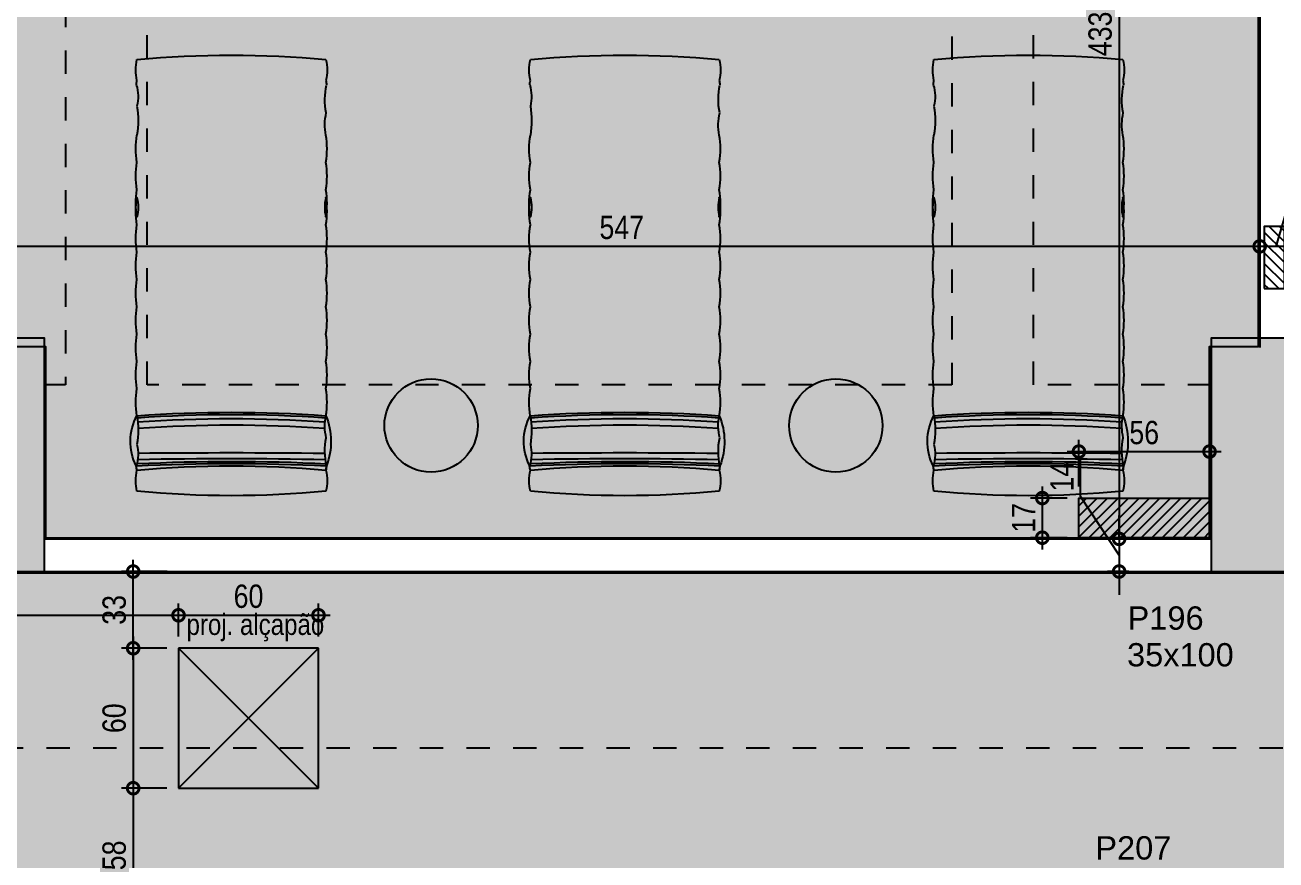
# Model space of a CAD drawing. Header units: metres. Extents: x -23 to 570, y -54 to 184.
# Drawn here: x 9.52 to 14.88, y 2.72 to 6.3 of the extents above; entities that cross this region are included whole.
import ezdxf
from ezdxf.enums import TextEntityAlignment as Align

# ---------------------------------------------------------------- set-up
doc = ezdxf.new("R2010")
doc.units = ezdxf.units.M
doc.header["$PDMODE"] = 35
for name, pattern in [('DASHEDX2', [1.5, 1, -0.5]), ('ESTILO_TQS_0004', [1.12, 0.5, -0.2, 0.01, -0.2, 0.01, -0.2]), ('PUC$0$DASHEDX2', [1.5, 1, -0.5])]:
    doc.linetypes.add(name, pattern=pattern)
for name, color, linetype in [('1', 232, 'DASHEDX2'), ('12', 232, 'Continuous'), ('205', 232, 'ESTILO_TQS_0004'), ('4', 2, 'Continuous'), ('9', 232, 'Continuous'), ('ARQ-DIM', 2, 'Continuous'), ('ARQ-TXT', 2, 'Continuous'), ('LAY', 7, 'Continuous'), ('PUC$0$06-GGBSTELAP-TIPO-BLA$0$GG-TE0001', 1, 'Continuous'), ('PUC$0$06-GGBSTELAP-TIPO-BLA$0$GG-TE0003', 7, 'Continuous'), ('PUC$0$ARQ-ALV ACAB', 4, 'Continuous'), ('PUC$0$ARQ-ALV OSSO', 5, 'Continuous'), ('PUC$0$ARQ-ENCH', 1, 'Continuous'), ('PUC$0$ARQ-PRJ', 7, 'PUC$0$DASHEDX2')]:
    doc.layers.add(name, color=color, linetype=linetype)
doc.layers.add('PUC$0$ARQ-FORRO', color=9, linetype='Continuous', lineweight=5)
doc.styles.add('Adesa', font='ARIALN.TTF')
doc.styles.get("Standard").update_dxf_attribs({"font": 'arial.ttf'})
doc.dimstyles.new('ADESA 1-0050', dxfattribs={"dimtxt": 0.1, "dimasz": 0.1, "dimexe": 0.05, "dimexo": 0.05, "dimgap": 0.03, "dimtad": 1, "dimdec": 1, "dimlfac": 100, "dimzin": 12, "dimtxsty": 'Adesa', "dimblk": 'DOTSMALL', "dimcen": 1, "dimdle": 0.05, "dimclrd": 1, "dimclre": 1, "dimclrt": 256, "dimazin": 3, "dimtm": 1e-09, "dimtfac": 1, "dimtdec": 1, "dimtmove": 1, "dimatfit": 0, "dimldrblk": 'DOTSMALL', "dimfxl": 0.8, "dimtvp": 2, "dimtolj": 1, "dimtzin": 0, "dimarcsym": 0})

# ---------------------------------------------------------------- blocks, each defined once
blk = doc.blocks.new('_DotSmall')
at = {"color": 0, "linetype": 'ByBlock', "const_width": 0.5}
blk.add_lwpolyline([(-0.0625, 0, 1), (0.0625, 0, 1)], format="xyb", close=True, dxfattribs=at)
blk = doc.blocks.new('*D415')
at = {"layer": 'ARQ-DIM', "color": 1, "lineweight": -2, "transparency": 16777216}
for p, q in [((14.2074, 8.4799), (14.2074, 4.0499)), ((14.2596, 8.4299), (14.1574, 8.4299)), ((14.4096, 4.0999), (14.1574, 4.0999))]:
    blk.add_line(p, q, dxfattribs=at)
at = {"layer": 'Defpoints', "color": 0, "transparency": 16777216}
for p in [(14.3096, 8.4299, 0), (14.2074, 4.0999), (14.4596, 4.0999, 0)]:
    blk.add_point(p, dxfattribs=at)
at = {"layer": 'ARQ-DIM', "color": 1, "lineweight": -2, "transparency": 16777216, "xscale": 0.1, "yscale": 0.1, "zscale": 0.1}
for p, rotation in [((14.2074, 8.4299), 90), ((14.2074, 4.0999), 270)]:
    blk.add_blockref('_DotSmall', p, dxfattribs=dict(at, rotation=rotation))
at = {"layer": 'ARQ-DIM', "transparency": 16777216, "insert": (14.1264, 6.2649), "char_height": 0.1, "attachment_point": 5, "rotation": 90, "style": 'Adesa'}
blk.add_mtext('\\A1;433', dxfattribs=at)
blk = doc.blocks.new('*D417')
at = {"layer": 'ARQ-DIM', "color": 1, "lineweight": -2, "transparency": 16777216}
for p, q in [((14.042, 4.2821), (14.042, 4.4516)), ((14.2074, 4.0299), (14.042, 4.2821)), ((14.2074, 4.0999), (14.2074, 4.1999)), ((14.2489, 4.0999), (14.1574, 4.0999)), ((14.2074, 4.0999), (14.2074, 3.9599)), ((14.2074, 4.0999), (14.2074, 3.9599)), ((14.2489, 3.9599), (14.1574, 3.9599)), ((14.2074, 3.9599), (14.2074, 3.8599))]:
    blk.add_line(p, q, dxfattribs=at)
at = {"layer": 'Defpoints', "color": 0, "transparency": 16777216}
for p in [(14.2989, 4.0999, 0), (14.2074, 3.9599), (14.2989, 3.9599, 0)]:
    blk.add_point(p, dxfattribs=at)
at = {"layer": 'ARQ-DIM', "color": 1, "lineweight": -2, "transparency": 16777216, "xscale": 0.1, "yscale": 0.1, "zscale": 0.1}
for p, rotation in [((14.2074, 4.0999), 270), ((14.2074, 3.9599), 90)]:
    blk.add_blockref('_DotSmall', p, dxfattribs=dict(at, rotation=rotation))
at = {"layer": 'ARQ-DIM', "transparency": 16777216, "insert": (13.9618, 4.3668), "char_height": 0.1, "attachment_point": 5, "rotation": 90, "style": 'Adesa'}
blk.add_mtext('\\A1;14', dxfattribs=at)
blk = doc.blocks.new('*D141')
at = {"layer": 'ARQ-DIM', "color": 1, "lineweight": -2, "transparency": 16777216}
for p, q in [((9.34, 4.9749), (9.34, 5.4039)), ((14.81, 5.2575), (14.81, 5.4039)), ((14.86, 5.3539), (9.29, 5.3539))]:
    blk.add_line(p, q, dxfattribs=at)
at = {"layer": 'Defpoints', "color": 0, "transparency": 16777216}
for p in [(9.34, 5.3539), (14.81, 5.2075), (9.34, 4.9249, 0)]:
    blk.add_point(p, dxfattribs=at)
at = {"layer": 'ARQ-DIM', "color": 1, "lineweight": -2, "transparency": 16777216, "xscale": 0.1, "yscale": 0.1, "zscale": 0.1, "rotation": 180}
blk.add_blockref('_DotSmall', (9.34, 5.3539), dxfattribs=at)
at = {"layer": 'ARQ-DIM', "color": 1, "lineweight": -2, "transparency": 16777216, "xscale": 0.1, "yscale": 0.1, "zscale": 0.1}
blk.add_blockref('_DotSmall', (14.81, 5.3539), dxfattribs=at)
at = {"layer": 'ARQ-DIM', "transparency": 16777216, "insert": (12.075, 5.4348), "char_height": 0.1, "attachment_point": 5, "style": 'Adesa'}
blk.add_mtext('\\A1;547', dxfattribs=at)
blk = doc.blocks.new('*D142')
at = {"layer": 'ARQ-DIM', "color": 1, "lineweight": -2, "transparency": 16777216}
for p, q in [((14.8802, 5.3539), (14.9237, 5.4991)), ((14.9237, 5.4991), (15.0932, 5.4991)), ((14.81, 5.2575), (14.81, 5.4039)), ((14.9503, 5.0112), (14.9503, 5.4039)), ((14.81, 5.3539), (14.71, 5.3539)), ((14.9503, 5.3539), (14.81, 5.3539)), ((14.9503, 5.3539), (14.81, 5.3539)), ((14.9503, 5.3539), (15.0503, 5.3539))]:
    blk.add_line(p, q, dxfattribs=at)
at = {"layer": 'Defpoints', "color": 0, "transparency": 16777216}
for p in [(14.81, 5.3539), (14.81, 5.2075), (14.9503, 4.9612, 0)]:
    blk.add_point(p, dxfattribs=at)
at = {"layer": 'ARQ-DIM', "color": 1, "lineweight": -2, "transparency": 16777216, "xscale": 0.1, "yscale": 0.1, "zscale": 0.1}
blk.add_blockref('_DotSmall', (14.81, 5.3539), dxfattribs=at)
at = {"layer": 'ARQ-DIM', "color": 1, "lineweight": -2, "transparency": 16777216, "xscale": 0.1, "yscale": 0.1, "zscale": 0.1, "rotation": 180}
blk.add_blockref('_DotSmall', (14.9503, 5.3539), dxfattribs=at)
at = {"layer": 'ARQ-DIM', "transparency": 16777216, "insert": (15.0085, 5.5793), "char_height": 0.1, "attachment_point": 5, "style": 'Adesa'}
blk.add_mtext('\\A1;14', dxfattribs=at)
blk = doc.blocks.new('ertyer')
blk.add_lwpolyline([(2313.0286, -597.3315, 0.118592), (2313.0286, -597.4215, 0.047287), (2313.8386, -597.4215, 0.118592), (2313.8386, -597.3315, 0.047287)], format="xyb", close=True)
for points in [[(2313.0286, -597.4204, 0.01541), (2313.0256, -597.441, 0.087111)], [(2313.8386, -597.4204, -0.015534), (2313.8416, -597.4412, -0.087111)], [(2313.0284, -597.6552, 0.086452), (2313.0286, -597.7714, 0.087111), (2313.0286, -597.8884, 0.087111), (2313.0286, -598.0054, 0.087111), (2313.0286, -598.1224, 0.087111), (2313.0286, -598.2394, 0.087111), (2313.0286, -598.3564, 0.087111), (2313.0286, -598.4734, 0.087111), (2313.0286, -598.5904, 0.122795), (2313.0286, -598.5074, 0.087111), (2313.0286, -598.6244, 0.087111), (2313.0286, -598.7414, 0.087111), (2313.0286, -598.8584, 0.087111)], [(2313.0284, -597.6552, 0.086452), (2313.0286, -597.7714, 0.087111), (2313.0286, -597.8884, 0.087111), (2313.0286, -598.0054, 0.087111), (2313.0286, -598.1224, 0.087111), (2313.0286, -598.2394, 0.087111), (2313.0286, -598.3564, 0.087111), (2313.0286, -598.4734, 0.087111), (2313.0286, -598.5904, 0.122795), (2313.0286, -598.5074, 0.087111), (2313.0286, -598.6244, 0.087111), (2313.0286, -598.7414, 0.087111), (2313.0286, -598.8584, 0.087111)], [(2313.8387, -597.6552, -0.086501), (2313.8386, -597.7714, -0.087111), (2313.8386, -597.8884, -0.087111), (2313.8386, -598.0054, -0.087111), (2313.8386, -598.1224, -0.087111), (2313.8386, -598.2394, -0.087111), (2313.8386, -598.3564, -0.087111), (2313.8386, -598.4734, -0.087111), (2313.8386, -598.5904, -0.122795), (2313.8386, -598.5074, -0.087111), (2313.8386, -598.6244, -0.087111), (2313.8386, -598.7414, -0.087111), (2313.8386, -598.8584, -0.087111)], [(2313.8387, -597.6552, -0.086501), (2313.8386, -597.7714, -0.087111), (2313.8386, -597.8884, -0.087111), (2313.8386, -598.0054, -0.087111), (2313.8386, -598.1224, -0.087111), (2313.8386, -598.2394, -0.087111), (2313.8386, -598.3564, -0.087111), (2313.8386, -598.4734, -0.087111), (2313.8386, -598.5904, -0.122795), (2313.8386, -598.5074, -0.087111), (2313.8386, -598.6244, -0.087111), (2313.8386, -598.7414, -0.087111), (2313.8386, -598.8584, -0.087111)]]:
    blk.add_lwpolyline(points, format="xyb")
for centre, radius, start, end in [((2313.2303, -597.5455), 0.2298, 152.8678, 208.6255), ((2313.2303, -597.5455), 0.2298, 152.8678, 208.6255), ((2313.3618, -597.48), 0.3383, 170.043, 173.3212), ((2313.4336, -588.9071), 8.5433, 267.26403, 272.73597), ((2312.8661, -597.4913), 0.1675, 345.9351, 17.579), ((2313.4336, -588.9071), 8.5523, 267.28443, 272.73597), ((2314.12, -597.5034), 0.2855, 167.3158, 191.5173), ((2314.12, -597.5034), 0.2855, 167.3158, 191.5173), ((2313.5054, -597.48), 0.3383, 6.6788, 9.957), ((2313.5677, -597.5445), 0.2928, 337.7244, 20.7823), ((2313.5677, -597.5445), 0.2928, 337.7244, 20.7823), ((2313.4326, -577.1492), 20.3228, 268.87048, 271.13914), ((2313.4319, -556.9533), 40.5437, 269.43712, 270.56907), ((2312.6566, -597.5937), 0.3771, 350.5701, 9.4299), ((2312.6566, -597.5937), 0.3771, 350.5701, 9.4299), ((2314.0589, -597.6116), 0.2246, 166.8199, 191.276), ((2314.0589, -597.6116), 0.2246, 166.8199, 191.276), ((2313.4336, -592.0018), 5.6142, 265.9027, 274.0973), ((2313.4336, -592.0018), 5.6142, 265.9027, 274.0973), ((2313.4336, -592.0018), 5.6682, 265.9027, 274.0973), ((2313.4336, -592.0018), 5.6682, 265.9027, 274.0973), ((2313.4336, -592.0018), 5.6592, 265.9027, 274.0973), ((2313.4336, -592.0018), 5.6592, 265.9027, 274.0973), ((2313.4336, -592.0018), 5.6412, 265.9027, 274.0795), ((2313.4336, -592.0018), 5.6412, 265.9027, 274.0795), ((2312.6566, -598.9202), 0.3771, 350.5701, 9.4299), ((2314.0589, -598.9023), 0.2246, 168.724, 193.1801), ((2314.12, -599.0105), 0.2855, 168.4827, 192.6842), ((2312.8661, -599.0226), 0.1675, 342.421, 14.0649), ((2313.2157, -599.1374), 0.1924, 166.4735, 193.5265), ((2313.3618, -599.0339), 0.3383, 186.6788, 189.957), ((2313.5054, -599.0339), 0.3383, 350.043, 353.3212), ((2313.6515, -599.1374), 0.1924, 346.4735, 13.5265), ((2313.4336, -594.9096), 4.2919, 264.5853, 275.4147)]:
    blk.add_arc(centre, radius, start, end)
blk = doc.blocks.new('A$C58aaa403')
at = {"layer": 'LAY'}
for centre in [(-3.5476, -3.8191, 0), (-1.8122, -3.8191, 0)]:
    blk.add_circle(centre, 0.2, dxfattribs=at)
at = {"layer": 'LAY', "xscale": -1, "rotation": 180}
for p in [(-2317.8371, -601.4323, 0), (-2316.1504, -601.4323, 0), (-2314.4201, -601.4323, 0)]:
    blk.add_blockref('ertyer', p, dxfattribs=at)
blk = doc.blocks.new('*D1285')
at = {"layer": 'ARQ-DIM', "color": 1, "lineweight": -2, "transparency": 16777216}
for p, q in [((9.9804, 3.6809), (9.9804, 2.9809)), ((10.1249, 3.6309), (9.9304, 3.6309)), ((10.1249, 3.0309), (9.9304, 3.0309))]:
    blk.add_line(p, q, dxfattribs=at)
at = {"layer": 'Defpoints', "color": 0, "transparency": 16777216}
for p in [(10.1749, 3.6309, 0), (9.9804, 3.0309), (10.1749, 3.0309, 0)]:
    blk.add_point(p, dxfattribs=at)
at = {"layer": 'ARQ-DIM', "color": 1, "lineweight": -2, "transparency": 16777216, "xscale": 0.1, "yscale": 0.1, "zscale": 0.1}
for p, rotation in [((9.9804, 3.6309), 90), ((9.9804, 3.0309), 270)]:
    blk.add_blockref('_DotSmall', p, dxfattribs=dict(at, rotation=rotation))
at = {"layer": 'ARQ-DIM', "transparency": 16777216, "insert": (9.8994, 3.3309), "char_height": 0.1, "attachment_point": 5, "rotation": 90, "style": 'Adesa'}
blk.add_mtext('\\A1;60', dxfattribs=at)
blk = doc.blocks.new('*D1286')
at = {"layer": 'ARQ-DIM', "color": 1, "lineweight": -2, "transparency": 16777216}
for p, q in [((9.9804, 3.5809), (9.9804, 4.0099)), ((10.1267, 3.9599), (9.9304, 3.9599)), ((10.1249, 3.6309), (9.9304, 3.6309))]:
    blk.add_line(p, q, dxfattribs=at)
at = {"layer": 'Defpoints', "color": 0, "transparency": 16777216}
for p in [(9.9804, 3.9599), (10.1767, 3.9599, 0), (10.1749, 3.6309, 0)]:
    blk.add_point(p, dxfattribs=at)
at = {"layer": 'ARQ-DIM', "color": 1, "lineweight": -2, "transparency": 16777216, "xscale": 0.1, "yscale": 0.1, "zscale": 0.1}
for p, rotation in [((9.9804, 3.9599), 90), ((9.9804, 3.6309), 270)]:
    blk.add_blockref('_DotSmall', p, dxfattribs=dict(at, rotation=rotation))
at = {"layer": 'ARQ-DIM', "transparency": 16777216, "insert": (9.8994, 3.7954), "char_height": 0.1, "attachment_point": 5, "rotation": 90, "style": 'Adesa'}
blk.add_mtext('\\A1;33', dxfattribs=at)
blk = doc.blocks.new('*D1287')
at = {"layer": 'ARQ-DIM', "color": 1, "lineweight": -2, "transparency": 16777216}
for p, q in [((9.9804, 3.0809), (9.9804, 2.405)), ((10.1249, 3.0309), (9.9304, 3.0309)), ((10.1249, 2.455), (9.9304, 2.455))]:
    blk.add_line(p, q, dxfattribs=at)
at = {"layer": 'Defpoints', "color": 0, "transparency": 16777216}
for p in [(10.1749, 3.0309, 0), (9.9804, 2.455), (10.1749, 2.455, 0)]:
    blk.add_point(p, dxfattribs=at)
at = {"layer": 'ARQ-DIM', "color": 1, "lineweight": -2, "transparency": 16777216, "xscale": 0.1, "yscale": 0.1, "zscale": 0.1}
for p, rotation in [((9.9804, 3.0309), 90), ((9.9804, 2.455), 270)]:
    blk.add_blockref('_DotSmall', p, dxfattribs=dict(at, rotation=rotation))
at = {"layer": 'ARQ-DIM', "transparency": 16777216, "insert": (9.8994, 2.7429), "char_height": 0.1, "attachment_point": 5, "rotation": 90, "style": 'Adesa'}
blk.add_mtext('\\A1;58', dxfattribs=at)
blk = doc.blocks.new('*D1290')
at = {"layer": 'ARQ-DIM', "color": 1, "lineweight": -2, "transparency": 16777216}
for p, q in [((5.2, 3.8699), (5.2, 3.7223)), ((10.1749, 3.6809), (10.1749, 3.8223)), ((5.15, 3.7723), (10.2249, 3.7723))]:
    blk.add_line(p, q, dxfattribs=at)
at = {"layer": 'Defpoints', "color": 0, "transparency": 16777216}
for p in [(5.2, 3.9199, 0), (10.1749, 3.7723), (10.1749, 3.6309, 0)]:
    blk.add_point(p, dxfattribs=at)
at = {"layer": 'ARQ-DIM', "color": 1, "lineweight": -2, "transparency": 16777216, "xscale": 0.1, "yscale": 0.1, "zscale": 0.1, "rotation": 180}
blk.add_blockref('_DotSmall', (5.2, 3.7723), dxfattribs=at)
at = {"layer": 'ARQ-DIM', "color": 1, "lineweight": -2, "transparency": 16777216, "xscale": 0.1, "yscale": 0.1, "zscale": 0.1}
blk.add_blockref('_DotSmall', (10.1749, 3.7723), dxfattribs=at)
at = {"layer": 'ARQ-DIM', "transparency": 16777216, "insert": (7.6875, 3.8624), "char_height": 0.1, "attachment_point": 5, "style": 'Adesa'}
blk.add_mtext('\\A1;497,5', dxfattribs=at)
blk = doc.blocks.new('*D1291')
at = {"layer": 'ARQ-DIM', "color": 1, "lineweight": -2, "transparency": 16777216}
for p, q in [((10.1749, 3.6809), (10.1749, 3.8223)), ((10.7749, 3.6809), (10.7749, 3.8223)), ((10.1249, 3.7723), (10.8249, 3.7723))]:
    blk.add_line(p, q, dxfattribs=at)
at = {"layer": 'Defpoints', "color": 0, "transparency": 16777216}
for p in [(10.7749, 3.7723), (10.1749, 3.6309, 0), (10.7749, 3.6309, 0)]:
    blk.add_point(p, dxfattribs=at)
at = {"layer": 'ARQ-DIM', "color": 1, "lineweight": -2, "transparency": 16777216, "xscale": 0.1, "yscale": 0.1, "zscale": 0.1, "rotation": 180}
blk.add_blockref('_DotSmall', (10.1749, 3.7723), dxfattribs=at)
at = {"layer": 'ARQ-DIM', "color": 1, "lineweight": -2, "transparency": 16777216, "xscale": 0.1, "yscale": 0.1, "zscale": 0.1}
blk.add_blockref('_DotSmall', (10.7749, 3.7723), dxfattribs=at)
at = {"layer": 'ARQ-DIM', "transparency": 16777216, "insert": (10.4749, 3.8533), "char_height": 0.1, "attachment_point": 5, "style": 'Adesa'}
blk.add_mtext('\\A1;60', dxfattribs=at)
blk = doc.blocks.new('PUC$0$forro area comum')
at = {"layer": 'PUC$0$ARQ-FORRO'}
h = blk.add_hatch(color=256, dxfattribs=at)
h.dxf.hatch_style = 1
h.paths.add_polyline_path([(14.805, 8.4249), (14.805, 4.9249), (14.595, 4.9249), (14.595, 4.1049), (9.605, 4.1049), (9.605, 4.9249), (9.245, 4.9249), (9.245, 4.1049), (5.555, 4.1049), (5.555, 4.5249), (5.3974, 4.5249), (5.3974, 8.7049), (5.555, 8.7049), (5.555, 9.2849), (9.245, 9.2851), (9.245, 8.4249)])
h = blk.add_hatch(color=256, dxfattribs=at)
h.dxf.hatch_style = 1
h.paths.add_polyline_path([(11.6882, 2.455), (11.6882, 2.0562), (14.5982, 2.0547), (14.5982, 2.455), (22.4606, 2.455), (22.4606, 2.0562), (25.295, 2.056), (25.295, 2.4552), (26.4562, 2.4546), (26.4563, 3.9549), (5.17, 3.9599), (5.0963, 3.9584), (3.8246, 3.96), (3.825, 9.24), (2.3202, 9.2404), (2.3201, 3.955), (-1.06, 3.955), (-1.06, 4.3049), (-0.355, 4.305), (-0.355, 4.5591), (-0.2032, 4.5606), (-0.2032, 8.4256), (-4.865, 8.4256), (-4.865, 4.9649), (-4.6551, 4.9649), (-4.655, 4.1049), (-3.945, 4.1049), (-3.945, 3.9549), (-11.1863, 3.9549), (-11.1863, 2.455), (-10.025, 2.455), (-10.025, 2.0558), (-7.1264, 2.0558), (-7.1264, 2.455)])
at = {"layer": 'PUC$0$ARQ-FORRO', "elevation": 0}
blk.add_lwpolyline([(14.805, 8.4249), (14.805, 4.9249), (14.595, 4.9249), (14.595, 4.1049), (9.605, 4.1049), (9.605, 4.9249), (9.245, 4.9249), (9.245, 4.1049), (5.555, 4.1049), (5.555, 4.5249), (5.3974, 4.5249), (5.3974, 8.7049), (5.555, 8.7049), (5.555, 9.2849), (9.245, 9.2851), (9.245, 8.4249)], close=True, dxfattribs=at)
blk.add_lwpolyline([(-7.1264, 2.455), (11.6882, 2.455), (11.6882, 2.0562), (14.5982, 2.0547), (14.5982, 2.455), (22.4606, 2.455), (22.4606, 2.0562), (25.295, 2.056), (25.295, 2.4552), (26.4562, 2.4546), (26.4563, 3.9549), (5.17, 3.9599), (5.0963, 3.9584), (3.8246, 3.96)], dxfattribs=at)
blk = doc.blocks.new('PUC$0$06-GGBSTELAP-TIPO-BLA$0$GG-CP-10-50')
at = {"layer": 'PUC$0$06-GGBSTELAP-TIPO-BLA$0$GG-TE0001'}
h = blk.add_hatch(dxfattribs=at)
h.set_pattern_fill('ANSI31', color=256, scale=0.01, angle=90, style=0)
h.set_pattern_definition([(135, (-15411.20236, 5775.561818), (-0.0224506403, -0.0224506403), [])])
h.paths.add_polyline_path([(0.133, -0.0862), (0.133, 0), (-0.133, 0), (-0.133, -0.0862)])
at = {"layer": 'PUC$0$06-GGBSTELAP-TIPO-BLA$0$GG-TE0003'}
for p, q in [((-0.133, 0.0502), (-0.1977, 0.0502)), ((-0.133, 0), (0.133, 0)), ((0.133, 0.0502), (0.1977, 0.0502))]:
    blk.add_line(p, q, dxfattribs=at)
blk.add_lwpolyline([(-0.133, -0.0862), (-0.133, 0.0502), (0.133, 0.0502), (0.133, -0.0862)], close=True, dxfattribs=at)
blk = doc.blocks.new('PUC$0$06-GGBSTELAP-TIPO-BLA$0$PONTOS AP3')
at = {"layer": 'PUC$0$06-GGBSTELAP-TIPO-BLA$0$GG-TE0003', "rotation": 180}
blk.add_blockref('PUC$0$06-GGBSTELAP-TIPO-BLA$0$GG-CP-10-50', (25.3624, 3.113, 0), dxfattribs=at)
blk = doc.blocks.new('PUC$0$A$Cba286b38')
at = {"layer": 'PUC$0$ARQ-PRJ'}
for p, q in [((9.5949, 2.5009, 0), (8.9949, 2.5009, 0)), ((8.9949, 2.5009, 0), (8.9949, 1.9009, 0)), ((9.5949, 1.9009, 0), (8.9949, 2.5009, 0)), ((8.9949, 1.9009, 0), (9.5949, 2.5009, 0)), ((9.5949, 1.9009, 0), (9.5949, 2.5009, 0)), ((8.9949, 1.9009, 0), (9.5949, 1.9009, 0))]:
    blk.add_line(p, q, dxfattribs=at)
blk = doc.blocks.new('PUC')
at = {"layer": 'PUC$0$ARQ-ENCH'}
h = blk.add_hatch(dxfattribs=at)
h.set_pattern_fill('ANSI31', color=256, scale=0.01)
h.set_pattern_definition([(45, (0, 0.040054), (-0.02245064, 0.02245064), [])])
h.paths.add_polyline_path([(14.595, 4.1049), (14.035, 4.1049), (14.035, 4.2749), (14.595, 4.2749)])
at = {"layer": 'PUC$0$ARQ-ALV ACAB', "elevation": 0}
blk.add_lwpolyline([(5.55, 4.1049), (9.245, 4.1049), (9.245, 4.9249), (9.605, 4.9249), (9.605, 4.1049), (14.595, 4.1049), (14.595, 4.9249), (14.805, 4.9249), (14.805, 8.4249), (13.9297, 8.4249), (13.9297, 8.5949), (14.575, 8.5949), (14.575, 9.4549), (16.0898, 9.4549), (16.0898, 9.2849), (14.955, 9.2849), (14.955, 4.1049)], dxfattribs=at)
at = {"layer": 'PUC$0$ARQ-ALV ACAB'}
blk.add_lwpolyline([(5.2767, 3.955), (25.731, 3.9549)], dxfattribs=at)
at = {"layer": 'PUC$0$ARQ-ALV OSSO'}
for points in [[(14.81, 8.4299), (14.81, 4.9199)], [(9.6, 4.0999), (14.6, 4.0999)], [(5.3924, 3.9599), (25.3809, 3.9599)]]:
    blk.add_lwpolyline(points, dxfattribs=at)
at = {"layer": 'PUC$0$ARQ-ENCH', "elevation": 0}
blk.add_lwpolyline([(14.595, 4.1049), (14.035, 4.1049), (14.035, 4.2749), (14.595, 4.2749)], close=True, dxfattribs=at)
at = {"xscale": -1, "rotation": 90}
blk.add_blockref('PUC$0$06-GGBSTELAP-TIPO-BLA$0$PONTOS AP3', (18.029, 30.6687, 0), dxfattribs=at)
blk.add_blockref('PUC$0$A$Cba286b38', (1.18, 1.13, 0))
at = {"layer": 'PUC$0$ARQ-FORRO'}
blk.add_blockref('PUC$0$forro area comum', (0, 0), dxfattribs=at)
blk = doc.blocks.new('*D1361')
at = {"layer": 'ARQ-DIM', "color": 1, "lineweight": -2, "transparency": 16777216}
for p, q in [((14.035, 4.3249), (14.035, 4.5241)), ((14.595, 4.3249), (14.595, 4.5241)), ((13.985, 4.4741), (14.645, 4.4741))]:
    blk.add_line(p, q, dxfattribs=at)
at = {"layer": 'Defpoints', "color": 0, "transparency": 16777216}
for p in [(14.595, 4.4741), (14.035, 4.2749, 0), (14.595, 4.2749, 0)]:
    blk.add_point(p, dxfattribs=at)
at = {"layer": 'ARQ-DIM', "color": 1, "lineweight": -2, "transparency": 16777216, "xscale": 0.1, "yscale": 0.1, "zscale": 0.1, "rotation": 180}
blk.add_blockref('_DotSmall', (14.035, 4.4741), dxfattribs=at)
at = {"layer": 'ARQ-DIM', "color": 1, "lineweight": -2, "transparency": 16777216, "xscale": 0.1, "yscale": 0.1, "zscale": 0.1}
blk.add_blockref('_DotSmall', (14.595, 4.4741), dxfattribs=at)
at = {"layer": 'ARQ-DIM', "transparency": 16777216, "insert": (14.315, 4.5551), "char_height": 0.1, "attachment_point": 5, "style": 'Adesa'}
blk.add_mtext('\\A1;56', dxfattribs=at)
blk = doc.blocks.new('*D1362')
at = {"layer": 'ARQ-DIM', "color": 1, "lineweight": -2, "transparency": 16777216}
for p, q in [((13.8781, 4.3249), (13.8781, 4.0549)), ((13.985, 4.2749), (13.8281, 4.2749)), ((13.985, 4.1049), (13.8281, 4.1049))]:
    blk.add_line(p, q, dxfattribs=at)
at = {"layer": 'Defpoints', "color": 0, "transparency": 16777216}
for p in [(14.035, 4.2749, 0), (13.8781, 4.1049), (14.035, 4.1049, 0)]:
    blk.add_point(p, dxfattribs=at)
at = {"layer": 'ARQ-DIM', "color": 1, "lineweight": -2, "transparency": 16777216, "xscale": 0.1, "yscale": 0.1, "zscale": 0.1}
for p, rotation in [((13.8781, 4.2749), 90), ((13.8781, 4.1049), 270)]:
    blk.add_blockref('_DotSmall', p, dxfattribs=dict(at, rotation=rotation))
at = {"layer": 'ARQ-DIM', "transparency": 16777216, "insert": (13.7979, 4.1899), "char_height": 0.1, "attachment_point": 5, "rotation": 90, "style": 'Adesa'}
blk.add_mtext('\\A1;17', dxfattribs=at)
blk = doc.blocks.new('est-lo-07-6sb-r00')
at = {"layer": '4'}
h = blk.add_hatch(color=8, dxfattribs=at)
h.dxf.hatch_style = 1
h.paths.add_polyline_path([(213.004314, 592.98646), (232.004314, 592.98646), (232.004314, 743.98646), (213.004314, 743.98646)], flags=17)
h.paths.add_polyline_path([(517.003016, 942.98646), (353.003016, 942.98646), (353.003016, 923.986062), (498.003016, 923.986062), (498.003016, 465.008359), (498.003039, 465.008359), (498.003039, 450.008359), (498.003039, 395.98646), (517.003016, 395.98646)])
h.paths.add_polyline_path([(3672.003309, 253.001099), (3672.003309, 388.001099), (3637.003309, 388.001099), (3637.003309, 253.001099)])
h.paths.add_polyline_path([(3637.003309, 942.98646), (3637.003194, 872.98646), (3653.003309, 872.98646), (3653.003309, 599.001099), (3637.003309, 599.001099), (3637.003309, 539.001099), (3672.003309, 539.001099), (3672.003309, 942.98646)])
h.paths.add_polyline_path([(3672.003424, 102.001099), (3637.003309, 102.001099), (3637.003309, 42.001099), (3653.003307, 42.001099), (3653.003307, -229.998901), (3637.003309, -229.998901), (3637.003309, -299.998901), (3672.003424, -299.998901)])
h.paths.add_polyline_path([(3075.003309, -299.999844), (3110.003309, -299.999844), (3110.003309, -199.999844), (3075.003309, -199.999844)])
h.paths.add_polyline_path([(3075.003309, 270.500177), (3110.003309, 270.500177), (3110.003309, 370.500177), (3075.003309, 370.500177)])
h.paths.add_polyline_path([(520.003309, 942.98646), (520.003309, 395.98646), (555.003309, 395.98646), (555.003309, 451.98646), (539.003309, 451.98646), (539.003309, 872.98646), (555.003309, 872.98646), (555.003309, 942.98646)])
h.paths.add_polyline_path([(-2102.995138, 253.000177), (-2102.995138, 388.000177), (-2137.995138, 388.000177), (-2137.995138, 253.000177)])
h.paths.add_polyline_path([(-2137.995138, 101.999935), (-2137.995138, -299.999844), (-2102.995138, -299.999844), (-2102.995138, -229.999844), (-2118.995138, -229.999844), (-2118.995138, 41.999935), (-2102.995138, 41.999935), (-2102.995138, 101.999935)])
h.paths.add_polyline_path([(-2137.995141, 942.98646), (-2137.995141, 538.988972), (-2102.995141, 538.988972), (-2102.995141, 598.988972), (-2118.995141, 598.988972), (-2118.995141, 872.98646), (-2102.995141, 872.98646), (-2102.995141, 942.98646)])
h.paths.add_polyline_path([(520.003309, 245.003526), (520.003309, -299.999844), (555.003309, -299.999844), (555.003309, -229.999844), (539.003309, -229.999844), (539.003309, 185.003526), (555.003309, 185.003526), (555.003309, 245.003526)])
h.paths.add_polyline_path([(-34.995574, 942.98646), (-34.995574, 872.98646), (-18.995574, 872.98646), (-18.995574, 455.98646), (-34.995574, 455.98646), (-34.995574, 395.98646), (232.004426, 395.98646), (232.004426, 481.98646), (213.004426, 481.98646), (213.004426, 414.98646), (0.004426, 414.98646), (0.004426, 923.98646), (213.004426, 923.98646), (213.004426, 854.98646), (232.004426, 854.98646), (232.004426, 923.98646), (252.004426, 923.98646), (252.004426, 942.98646)])
h.paths.add_polyline_path([(3075.003309, 842.98646), (3110.003309, 842.98646), (3110.003309, 942.98646), (3075.003309, 942.98646)])
h.paths.add_polyline_path([(2530.003309, -299.999844), (2570.003309, -299.999844), (2570.003309, -199.999844), (2530.003309, -199.999844)])
h.paths.add_polyline_path([(2530.003309, 145.003526), (2570.003309, 145.003526), (2570.003309, 245.003526), (2530.003309, 245.003526)])
h.paths.add_polyline_path([(2530.003309, 395.98646), (2570.003309, 395.98646), (2570.003309, 495.98646), (2530.003309, 495.98646)])
h.paths.add_polyline_path([(2530.003309, 842.98646), (2570.003309, 842.98646), (2570.003309, 942.98646), (2530.003309, 942.98646)])
h.paths.add_polyline_path([(1995.003309, -299.999844), (2030.003309, -299.999844), (2030.003309, -199.999844), (1995.003309, -199.999844)])
h.paths.add_polyline_path([(1995.003309, 145.003526), (2030.003309, 145.003526), (2030.003309, 245.003526), (1995.003309, 245.003526)])
h.paths.add_polyline_path([(1995.003309, 395.98646), (2030.003309, 395.98646), (2030.003309, 495.98646), (1995.003309, 495.98646)])
h.paths.add_polyline_path([(1995.003309, 842.98646), (2030.003309, 842.98646), (2030.003309, 942.98646), (1995.003309, 942.98646)])
h.paths.add_polyline_path([(1460.003309, -299.999844), (1495.003309, -299.999844), (1495.003309, -199.999844), (1460.003309, -199.999844)])
h.paths.add_polyline_path([(1460.003309, 145.003526), (1495.003309, 145.003526), (1495.003309, 245.003526), (1460.003309, 245.003526)])
h.paths.add_polyline_path([(1460.176641, 395.98646), (1495.176641, 395.98646), (1495.176641, 495.98646), (1460.176641, 495.98646)])
h.paths.add_polyline_path([(1460.003309, 842.98646), (1495.003309, 842.98646), (1495.003309, 942.98646), (1460.003309, 942.98646)])
h.paths.add_polyline_path([(925.003309, -299.999844), (960.003309, -299.999844), (960.003309, -199.999844), (925.003309, -199.999844)])
h.paths.add_polyline_path([(925.003309, 145.003526), (960.003309, 145.003526), (960.003309, 245.003526), (925.003309, 245.003526)])
h.paths.add_polyline_path([(925.003309, 395.98646), (960.003309, 395.98646), (960.003309, 495.98646), (925.003309, 495.98646)])
h.paths.add_polyline_path([(925.003309, 842.98646), (960.003309, 842.98646), (960.003309, 942.98646), (925.003309, 942.98646)])
h.paths.add_polyline_path([(-1582.999721, -299.999844), (-1547.999721, -299.999844), (-1547.999721, -199.999844), (-1582.999721, -199.999844)])
h.paths.add_polyline_path([(-500.999721, -299.999844), (-465.999721, -299.999844), (-465.999721, -199.999844), (-500.999721, -199.999844)])
h.paths.add_polyline_path([(-1042.999721, -299.999844), (-1002.999721, -299.999844), (-1002.999721, -199.999844), (-1042.999721, -199.999844)])
h.paths.add_polyline_path([(-500.999721, 145.003526), (-465.999721, 145.003526), (-465.999721, 245.003526), (-500.999721, 245.003526)])
h.paths.add_polyline_path([(-1042.999721, 145.003526), (-1002.999721, 145.003526), (-1002.999721, 245.003526), (-1042.999721, 245.003526)])
h.paths.add_polyline_path([(-500.999721, 395.98646), (-465.999721, 395.98646), (-465.999721, 495.98646), (-500.999721, 495.98646)])
h.paths.add_polyline_path([(-1042.999721, 395.98646), (-1002.999721, 395.98646), (-1002.999721, 495.98646), (-1042.999721, 495.98646)])
h.paths.add_polyline_path([(-1582.999721, 270.500177), (-1547.999721, 270.500177), (-1547.999721, 370.500177), (-1582.999721, 370.500177)])
h.paths.add_polyline_path([(-500.999721, 842.98646), (-465.999721, 842.98646), (-465.999721, 942.98646), (-500.999721, 942.98646)])
h.paths.add_polyline_path([(-1042.999721, 842.98646), (-1002.999721, 842.98646), (-1002.999721, 942.98646), (-1042.999721, 942.98646)])
h.paths.add_polyline_path([(-1582.999721, 842.98646), (-1547.999721, 842.98646), (-1547.999721, 942.98646), (-1582.999721, 942.98646)])
h.paths.add_polyline_path([(-35, 245.003526), (-35, 185.003526), (-19, 185.003526), (-19, -230), (-35, -230), (-35, -300), (517, -300), (517, 245), (498, 245), (498, -281), (0, -281), (0, -19), (255, -19), (255, 245.003526), (178.5, 245.003526), (178.5, 226.003526), (236, 226.003526), (236, 0), (0, 0), (0, 226.003526), (57.5, 226.003526), (57.5, 245.003526)])
at = {"layer": '1'}
for p, q in [((969.011136, 799.424007), (969.011136, 475.98646)), ((1004.011136, 475.98646), (1004.011136, 771.923612)), ((1349.009683, 725.420299), (1349.009683, 475.98646)), ((1384.009683, 475.98646), (1384.009683, 706.919687)), ((969.011136, 475.98646), (960.003309, 475.98646)), ((1349.009683, 475.98646), (1004.011136, 475.98646)), ((1460.176641, 475.98646), (1384.009683, 475.98646))]:
    blk.add_line(p, q, dxfattribs=at)
for points in [[(960.003309, 395.98646), (993.619054, 395.98646)], [(993.619054, 395.98646), (1365.617709, 395.98646)], [(1365.791041, 395.98646), (1460.176641, 395.98646)]]:
    blk.add_lwpolyline(points, dxfattribs=at)
at = {"layer": '205'}
blk.add_line((-2259.087141, 320.423392), (3872.599049, 320.423392), dxfattribs=at)
at = {"layer": '4', "linetype": 'Continuous'}
for points in [[(925.003309, 395.98646), (960.003309, 395.98646), (960.003309, 495.98646), (925.003309, 495.98646), (925.003309, 395.98646)], [(1460.176641, 395.98646), (1495.176641, 395.98646), (1495.176641, 495.98646), (1460.176641, 495.98646), (1460.176641, 395.98646)]]:
    blk.add_lwpolyline(points, dxfattribs=at)
at = {"layer": '12', "linetype": 'Continuous'}
blk.add_text('35x100', height=9.975, dxfattribs=at).set_placement((1424.149223, 355.320678))
at = {"layer": '9', "linetype": 'Continuous'}
for s, p in [('P196', (1424.352698, 371.052715)), ('P207', (1410.522849, 272.504062))]:
    blk.add_text(s, height=10, dxfattribs=at).set_placement(p)

msp = doc.modelspace()

# ---------------------------------------------------------------- block references
for name, p in [('PUC', (0, 0)), ('A$C58aaa403', (14.805, 8.4049, 0))]:
    msp.add_blockref(name, p)
at = {"linetype": 'Continuous', "xscale": 0.01, "yscale": 0.01, "zscale": 0.01}
msp.add_blockref('est-lo-07-6sb-r00', (0, 0), dxfattribs=at)

# ---------------------------------------------------------------- texts
at = {"layer": 'ARQ-TXT', "style": 'Adesa'}
msp.add_text('proj. alçapão', height=0.09, dxfattribs=at).set_placement((10.5043, 3.7216, 0), align=Align.MIDDLE)

# ---------------------------------------------------------------- dimensions: what is measured, and where the dimension line sits
at = {"layer": 'ARQ-DIM'}
for base, p1, p2, angle, picture, middle in [((14.2074, 4.0999, 0), (14.3096, 8.4299), (14.4596, 4.0999), 270, '*D415', (14.1264, 6.2649, 0)), ((14.81, 5.3539), (14.9503, 4.9612, 0), (14.81, 5.2075), 180, '*D142', (14.9537, 5.5793)), ((13.8781, 4.1049), (14.035, 4.2749, 0), (14.035, 4.1049, 0), 90, '*D1362', (13.7979, 4.1899)), ((9.9804, 3.0309, 0), (10.1749, 3.6309, 0), (10.1749, 3.0309, 0), 90, '*D1285', (9.8994, 3.3309, 0))]:
    dim = msp.add_linear_dim(base=base, p1=p1, p2=p2, angle=angle, dimstyle='ADESA 1-0050', dxfattribs=at)
    dim.commit()
    dim.dimension.update_dxf_attribs({"geometry": picture, "text_midpoint": middle})
for base, p1, p2, angle, picture, middle in [((9.34, 5.3539), (14.81, 5.2075), (9.34, 4.9249, 0), 180, '*D141', (12.075, 5.4348)), ((9.9804, 3.9599, 0), (10.1749, 3.6309, 0), (10.1767, 3.9599), 90, '*D1286', (9.8994, 3.7954, 0)), ((9.9804, 2.455, 0), (10.1749, 3.0309, 0), (10.1749, 2.455, 0), 90, '*D1287', (9.8994, 2.7429, 0))]:
    dim = msp.add_linear_dim(base=base, p1=p1, p2=p2, angle=angle, dimstyle='ADESA 1-0050', override={"dimdec": 0}, dxfattribs=at)
    dim.commit()
    dim.dimension.update_dxf_attribs({"geometry": picture, "text_midpoint": middle})
for base, p1, p2, picture, middle in [((14.595, 4.4741), (14.035, 4.2749, 0), (14.595, 4.2749, 0), '*D1361', (14.315, 4.5551)), ((10.1749, 3.7723, 0), (5.2, 3.9199), (10.1749, 3.6309, 0), '*D1290', (7.6875, 3.8624, 0)), ((10.7749, 3.7723, 0), (10.1749, 3.6309, 0), (10.7749, 3.6309, 0), '*D1291', (10.4749, 3.8533, 0))]:
    dim = msp.add_linear_dim(base=base, p1=p1, p2=p2, dimstyle='ADESA 1-0050', dxfattribs=at)
    dim.commit()
    dim.dimension.update_dxf_attribs({"geometry": picture, "text_midpoint": middle})
dim = msp.add_linear_dim(base=(14.2074, 3.9599, 0), p1=(14.2989, 4.0999), p2=(14.2989, 3.9599), angle=270, dimstyle='ADESA 1-0050', dxfattribs=at)
dim.commit()
dim.dimension.update_dxf_attribs({"geometry": '*D417', "text_midpoint": (14.042, 4.3121, 0), "dimtype": 160})

doc.saveas('drawing.dxf')
